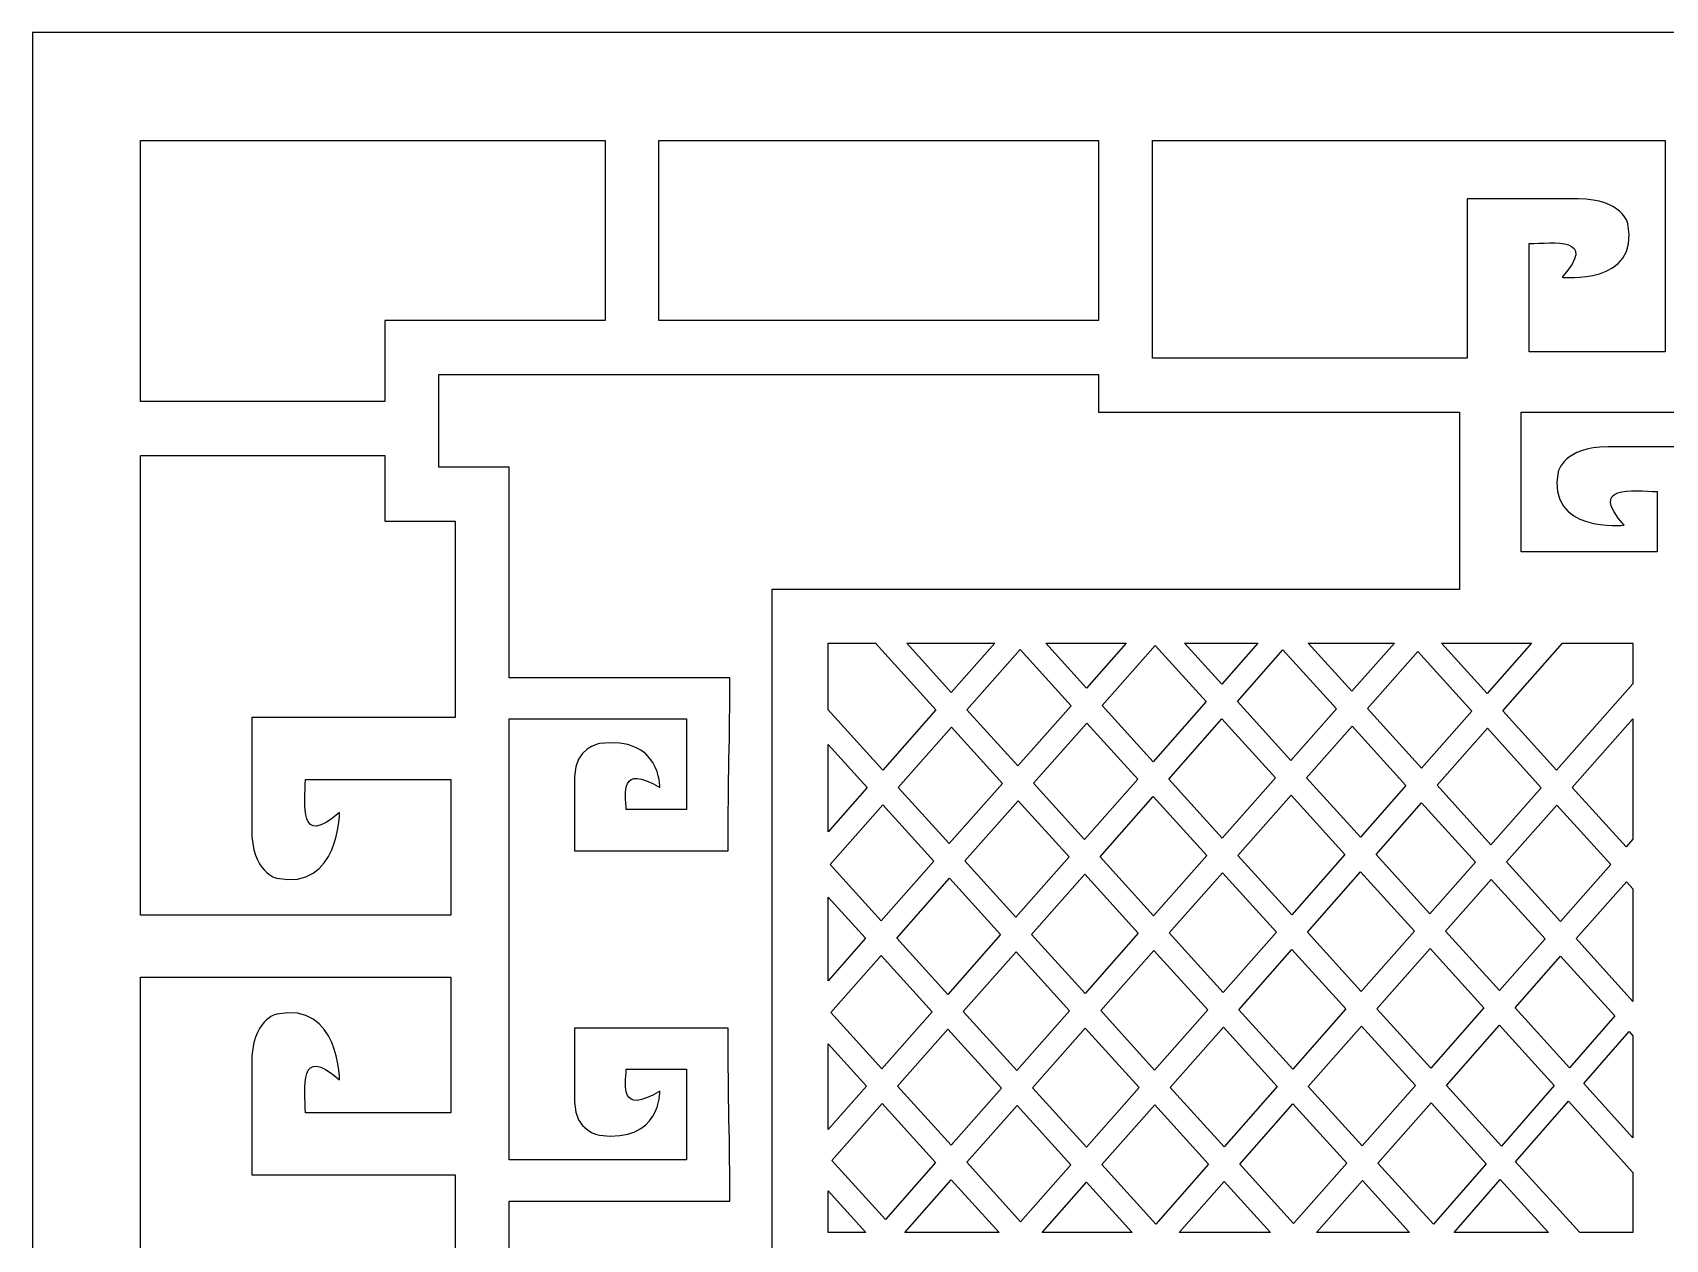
# Model space of a CAD drawing. Header units: centimetres. Extents: x -27 to -9, y -9 to -1.
# Drawn here: x -27 to -19.8, y -6.29 to -0.97 of the extents above; entities that cross this region are included whole.
import ezdxf

# ---------------------------------------------------------------- set-up
doc = ezdxf.new("R2010")
doc.units = ezdxf.units.CM
doc.header["$MEASUREMENT"] = 0
doc.layers.add('layer 1', color=7, linetype='Continuous')

msp = doc.modelspace()

# ---------------------------------------------------------------- linework, layer by layer
at = {"layer": 'layer 1', "color": 250}
for points, knots in [([(-9.47092, -0.97238), (-9.47092, -0.97238), (-8.9959, -0.97238), (-8.9959, -0.97238), (-8.9959, -0.97238), (-8.9959, -0.97238), (-8.9959, -1.4474), (-8.9959, -1.4474), (-8.9959, -1.4474), (-8.9959, -1.4474), (-8.9959, -8.52519), (-8.9959, -8.52519), (-8.9959, -8.52519), (-8.9959, -8.52519), (-8.9959, -9.00021), (-8.9959, -9.00021), (-8.9959, -9.00021), (-8.9959, -9.00021), (-9.47092, -9.00021), (-9.47092, -9.00021), (-9.47092, -9.00021), (-9.47092, -9.00021), (-26.52412, -9.00021), (-26.52412, -9.00021), (-26.52412, -9.00021), (-26.52412, -9.00021), (-26.99914, -9.00021), (-26.99914, -9.00021), (-26.99914, -9.00021), (-26.99914, -9.00021), (-26.99914, -8.52519), (-26.99914, -8.52519), (-26.99914, -8.52519), (-26.99914, -8.52519), (-26.99914, -1.4474), (-26.99914, -1.4474), (-26.99914, -1.4474), (-26.99914, -1.4474), (-26.99914, -0.97238), (-26.99914, -0.97238), (-26.99914, -0.97238), (-26.99914, -0.97238), (-26.52412, -0.97238), (-26.52412, -0.97238), (-26.52412, -0.97238), (-26.52412, -0.97238), (-9.47092, -0.97238), (-9.47092, -0.97238)], [0, 0, 0, 0, 0.0769231, 0.0769231, 0.0769231, 0.0769231, 0.1538462, 0.1538462, 0.1538462, 0.1538462, 0.2307692, 0.2307692, 0.2307692, 0.2307692, 0.3076923, 0.3076923, 0.3076923, 0.3076923, 0.3846154, 0.3846154, 0.3846154, 0.3846154, 0.4615385, 0.4615385, 0.4615385, 0.4615385, 0.5384615, 0.5384615, 0.5384615, 0.5384615, 0.6153846, 0.6153846, 0.6153846, 0.6153846, 0.6923077, 0.6923077, 0.6923077, 0.6923077, 0.7692308, 0.7692308, 0.7692308, 0.7692308, 0.8461538, 0.8461538, 0.8461538, 0.8461538, 1, 1, 1, 1]), ([(-26.52412, -2.59907), (-26.52412, -2.59907), (-25.44556, -2.59907), (-25.44556, -2.59907), (-25.44556, -2.59907), (-25.44556, -2.59907), (-25.44556, -2.47986), (-25.44556, -2.47986), (-25.44556, -2.47986), (-25.44556, -2.47986), (-25.44556, -2.37618), (-25.44556, -2.37618), (-25.44556, -2.37618), (-25.44556, -2.37618), (-25.44556, -2.24235), (-25.44556, -2.24235), (-25.44556, -2.24235), (-25.44556, -2.24235), (-24.47475, -2.24235), (-24.47475, -2.24235), (-24.47475, -2.24235), (-24.47475, -2.24235), (-24.47475, -1.4474), (-24.47475, -1.4474), (-24.47475, -1.4474), (-24.47475, -1.4474), (-26.52412, -1.4474), (-26.52412, -1.4474), (-26.52412, -1.4474), (-26.52412, -1.4474), (-26.52412, -2.59907), (-26.52412, -2.59907)], [0, 0, 0, 0, 0.1111111, 0.1111111, 0.1111111, 0.1111111, 0.2222222, 0.2222222, 0.2222222, 0.2222222, 0.3333333, 0.3333333, 0.3333333, 0.3333333, 0.4444444, 0.4444444, 0.4444444, 0.4444444, 0.5555556, 0.5555556, 0.5555556, 0.5555556, 0.6666667, 0.6666667, 0.6666667, 0.6666667, 0.7777778, 0.7777778, 0.7777778, 0.7777778, 1, 1, 1, 1]), ([(-24.23724, -1.4474), (-24.23724, -1.4474), (-24.23724, -2.24235), (-24.23724, -2.24235), (-24.23724, -2.24235), (-24.23724, -2.24235), (-22.29823, -2.24235), (-22.29823, -2.24235), (-22.29823, -2.24235), (-22.29823, -2.24235), (-22.29823, -1.4474), (-22.29823, -1.4474), (-22.29823, -1.4474), (-22.29823, -1.4474), (-24.23724, -1.4474), (-24.23724, -1.4474)], [0, 0, 0, 0, 0.2, 0.2, 0.2, 0.2, 0.4, 0.4, 0.4, 0.4, 0.6, 0.6, 0.6, 0.6, 1, 1, 1, 1]), ([(-22.06072, -1.4474), (-22.06072, -1.4474), (-22.06072, -2.408), (-22.06072, -2.408), (-22.06072, -2.408), (-22.06072, -2.408), (-20.67229, -2.408), (-20.67229, -2.408), (-20.67229, -2.408), (-20.67229, -2.408), (-20.67229, -1.70581), (-20.67229, -1.70581), (-20.67229, -1.70581), (-20.67229, -1.70581), (-20.39964, -1.70581), (-20.39964, -1.70581), (-20.39964, -1.70581), (-20.39964, -1.70581), (-20.18152, -1.70581), (-20.18152, -1.70581), (-20.18152, -1.70581), (-19.98828, -1.70581), (-19.9634, -1.81487), (-19.9634, -1.81487), (-19.9634, -1.81487), (-19.90887, -2.08752), (-20.25422, -2.05117), (-20.25422, -2.05117), (-20.25422, -2.05117), (-20.09269, -1.87072), (-20.29266, -1.90041), (-20.39964, -1.90292), (-20.39964, -1.90292), (-20.39964, -1.90292), (-20.39964, -2.37979), (-20.39964, -2.37979), (-20.39964, -2.37979), (-20.39964, -2.37979), (-19.79981, -2.37979), (-19.79981, -2.37979), (-19.79981, -2.37979), (-19.79981, -2.37979), (-19.79981, -1.4474), (-19.79981, -1.4474), (-19.79981, -1.4474), (-19.79981, -1.4474), (-22.06072, -1.4474), (-22.06072, -1.4474)], [0, 0, 0, 0, 0.0769231, 0.0769231, 0.0769231, 0.0769231, 0.1538462, 0.1538462, 0.1538462, 0.1538462, 0.2307692, 0.2307692, 0.2307692, 0.2307692, 0.3076923, 0.3076923, 0.3076923, 0.3076923, 0.3846154, 0.3846154, 0.3846154, 0.3846154, 0.4615385, 0.4615385, 0.4615385, 0.4615385, 0.5384615, 0.5384615, 0.5384615, 0.5384615, 0.6153846, 0.6153846, 0.6153846, 0.6153846, 0.6923077, 0.6923077, 0.6923077, 0.6923077, 0.7692308, 0.7692308, 0.7692308, 0.7692308, 0.8461538, 0.8461538, 0.8461538, 0.8461538, 1, 1, 1, 1]), ([(-24.60874, -5.54378), (-24.60874, -5.54378), (-24.60874, -5.36202), (-24.60874, -5.36202), (-24.60874, -5.36202), (-24.60874, -5.36202), (-23.93198, -5.36202), (-23.93198, -5.36202), (-23.93198, -5.36202), (-23.93198, -5.36202), (-23.93216, -5.39837), (-23.93216, -5.39837), (-23.93216, -5.39837), (-23.93216, -5.64785), (-23.92397, -5.8845), (-23.92397, -6.12543), (-23.92397, -6.12543), (-23.92397, -6.12543), (-24.89795, -6.12543), (-24.89795, -6.12543), (-24.89795, -6.12543), (-24.89795, -6.12543), (-24.89795, -6.8092), (-24.89795, -6.8092), (-24.89795, -6.8092), (-24.89795, -6.8092), (-24.89795, -6.97753), (-24.89795, -6.97753), (-24.89795, -6.97753), (-24.89795, -6.97753), (-24.89795, -7.04671), (-24.89795, -7.04671), (-24.89795, -7.04671), (-24.89795, -7.04671), (-25.20805, -7.04671), (-25.20805, -7.04671), (-25.20805, -7.04671), (-25.20805, -7.04671), (-25.20805, -7.45494), (-25.20805, -7.45494), (-25.20805, -7.45494), (-25.20805, -7.45494), (-22.29823, -7.45494), (-22.29823, -7.45494), (-22.29823, -7.45494), (-22.29823, -7.45494), (-22.29823, -7.32226), (-22.29823, -7.32226), (-22.29823, -7.32226), (-22.29823, -7.32226), (-22.29823, -7.32226), (-22.29823, -7.32226), (-22.29823, -7.32226), (-22.29823, -7.32226), (-20.70691, -7.32226), (-20.70691, -7.32226), (-20.70691, -7.32226), (-20.70691, -7.32226), (-20.70691, -6.50117), (-20.70691, -6.50117), (-20.70691, -6.50117), (-20.70691, -6.50117), (-23.73914, -6.50117), (-23.73914, -6.50117), (-23.73914, -6.50117), (-23.73914, -6.50117), (-23.73914, -6.417), (-23.73914, -6.417), (-23.73914, -6.417), (-23.73914, -6.417), (-23.73914, -6.26366), (-23.73914, -6.26366), (-23.73914, -6.26366), (-23.73914, -6.26366), (-23.73914, -3.6651), (-23.73914, -3.6651), (-23.73914, -3.6651), (-23.73914, -3.6651), (-23.73914, -3.43014), (-23.73914, -3.43014), (-23.73914, -3.43014), (-23.73914, -3.43014), (-23.73914, -3.42759), (-23.73914, -3.42759), (-23.73914, -3.42759), (-23.73914, -3.42759), (-20.70691, -3.42759), (-20.70691, -3.42759), (-20.70691, -3.42759), (-20.70691, -3.42759), (-20.70691, -2.64551), (-20.70691, -2.64551), (-20.70691, -2.64551), (-20.70691, -2.64551), (-22.29823, -2.64551), (-22.29823, -2.64551), (-22.29823, -2.64551), (-22.29823, -2.64551), (-22.29823, -2.61877), (-22.29823, -2.61877), (-22.29823, -2.61877), (-22.29823, -2.61877), (-22.29823, -2.47986), (-22.29823, -2.47986), (-22.29823, -2.47986), (-22.29823, -2.47986), (-25.20805, -2.47986), (-25.20805, -2.47986), (-25.20805, -2.47986), (-25.20805, -2.47986), (-25.20805, -2.88863), (-25.20805, -2.88863), (-25.20805, -2.88863), (-25.20805, -2.88863), (-25.13546, -2.88863), (-25.13546, -2.88863), (-25.13546, -2.88863), (-25.13546, -2.88863), (-24.89795, -2.88863), (-24.89795, -2.88863), (-24.89795, -2.88863), (-24.89795, -2.88863), (-24.89795, -3.12614), (-24.89795, -3.12614), (-24.89795, -3.12614), (-24.89795, -3.12614), (-24.89795, -3.817), (-24.89795, -3.817), (-24.89795, -3.817), (-24.89795, -3.817), (-23.92397, -3.817), (-23.92397, -3.817), (-23.92397, -3.817), (-23.92397, -4.05793), (-23.93216, -4.29459), (-23.93216, -4.54407), (-23.93216, -4.54407), (-23.93216, -4.54407), (-23.93198, -4.58042), (-23.93198, -4.58042), (-23.93198, -4.58042), (-23.93198, -4.58042), (-24.60874, -4.58042), (-24.60874, -4.58042), (-24.60874, -4.58042), (-24.60874, -4.58042), (-24.60874, -4.39865), (-24.60874, -4.39865), (-24.60874, -4.39865), (-24.60874, -4.39865), (-24.60874, -4.25324), (-24.60874, -4.25324), (-24.60874, -4.25324), (-24.60874, -4.12442), (-24.49968, -4.10783), (-24.49968, -4.10783), (-24.49968, -4.10783), (-24.22703, -4.07148), (-24.23299, -4.30171), (-24.23299, -4.30171), (-24.23299, -4.30171), (-24.41343, -4.19403), (-24.38374, -4.32734), (-24.38123, -4.39865), (-24.38123, -4.39865), (-24.38123, -4.39865), (-24.11515, -4.39865), (-24.11515, -4.39865), (-24.11515, -4.39865), (-24.11515, -4.39865), (-24.11515, -3.99877), (-24.11515, -3.99877), (-24.11515, -3.99877), (-24.11515, -3.99877), (-24.89795, -3.99877), (-24.89795, -3.99877), (-24.89795, -3.99877), (-24.89795, -3.99877), (-24.89795, -5.94367), (-24.89795, -5.94367), (-24.89795, -5.94367), (-24.89795, -5.94367), (-24.11515, -5.94367), (-24.11515, -5.94367), (-24.11515, -5.94367), (-24.11515, -5.94367), (-24.11515, -5.54378), (-24.11515, -5.54378), (-24.11515, -5.54378), (-24.11515, -5.54378), (-24.38123, -5.54378), (-24.38123, -5.54378), (-24.38123, -5.54378), (-24.38374, -5.6151), (-24.41343, -5.74841), (-24.23299, -5.64072), (-24.23299, -5.64072), (-24.23299, -5.64072), (-24.22703, -5.87096), (-24.49968, -5.83461), (-24.49968, -5.83461), (-24.49968, -5.83461), (-24.60874, -5.81802), (-24.60874, -5.68919), (-24.60874, -5.68919), (-24.60874, -5.68919), (-24.60874, -5.54378), (-24.60874, -5.54378)], [0, 0, 0, 0, 0.0188679, 0.0188679, 0.0188679, 0.0188679, 0.0377358, 0.0377358, 0.0377358, 0.0377358, 0.0566038, 0.0566038, 0.0566038, 0.0566038, 0.0754717, 0.0754717, 0.0754717, 0.0754717, 0.0943396, 0.0943396, 0.0943396, 0.0943396, 0.1132075, 0.1132075, 0.1132075, 0.1132075, 0.1320755, 0.1320755, 0.1320755, 0.1320755, 0.1509434, 0.1509434, 0.1509434, 0.1509434, 0.1698113, 0.1698113, 0.1698113, 0.1698113, 0.1886792, 0.1886792, 0.1886792, 0.1886792, 0.2075472, 0.2075472, 0.2075472, 0.2075472, 0.2264151, 0.2264151, 0.2264151, 0.2264151, 0.245283, 0.245283, 0.245283, 0.245283, 0.2641509, 0.2641509, 0.2641509, 0.2641509, 0.2830189, 0.2830189, 0.2830189, 0.2830189, 0.3018868, 0.3018868, 0.3018868, 0.3018868, 0.3207547, 0.3207547, 0.3207547, 0.3207547, 0.3396226, 0.3396226, 0.3396226, 0.3396226, 0.3584906, 0.3584906, 0.3584906, 0.3584906, 0.3773585, 0.3773585, 0.3773585, 0.3773585, 0.3962264, 0.3962264, 0.3962264, 0.3962264, 0.4150943, 0.4150943, 0.4150943, 0.4150943, 0.4339623, 0.4339623, 0.4339623, 0.4339623, 0.4528302, 0.4528302, 0.4528302, 0.4528302, 0.4716981, 0.4716981, 0.4716981, 0.4716981, 0.490566, 0.490566, 0.490566, 0.490566, 0.509434, 0.509434, 0.509434, 0.509434, 0.5283019, 0.5283019, 0.5283019, 0.5283019, 0.5471698, 0.5471698, 0.5471698, 0.5471698, 0.5660377, 0.5660377, 0.5660377, 0.5660377, 0.5849057, 0.5849057, 0.5849057, 0.5849057, 0.6037736, 0.6037736, 0.6037736, 0.6037736, 0.6226415, 0.6226415, 0.6226415, 0.6226415, 0.6415094, 0.6415094, 0.6415094, 0.6415094, 0.6603774, 0.6603774, 0.6603774, 0.6603774, 0.6792453, 0.6792453, 0.6792453, 0.6792453, 0.6981132, 0.6981132, 0.6981132, 0.6981132, 0.7169811, 0.7169811, 0.7169811, 0.7169811, 0.7358491, 0.7358491, 0.7358491, 0.7358491, 0.754717, 0.754717, 0.754717, 0.754717, 0.7735849, 0.7735849, 0.7735849, 0.7735849, 0.7924528, 0.7924528, 0.7924528, 0.7924528, 0.8113208, 0.8113208, 0.8113208, 0.8113208, 0.8301887, 0.8301887, 0.8301887, 0.8301887, 0.8490566, 0.8490566, 0.8490566, 0.8490566, 0.8679245, 0.8679245, 0.8679245, 0.8679245, 0.8867925, 0.8867925, 0.8867925, 0.8867925, 0.9056604, 0.9056604, 0.9056604, 0.9056604, 0.9245283, 0.9245283, 0.9245283, 0.9245283, 0.9433962, 0.9433962, 0.9433962, 0.9433962, 0.9622642, 0.9622642, 0.9622642, 0.9622642, 1, 1, 1, 1]), ([(-19.56179, -3.42759), (-19.56179, -3.42759), (-16.49956, -3.42759), (-16.49956, -3.42759), (-16.49956, -3.42759), (-16.49956, -3.42759), (-16.49956, -2.79911), (-16.49956, -2.79911), (-16.49956, -2.79911), (-16.49956, -2.79911), (-16.22691, -2.79911), (-16.22691, -2.79911), (-16.22691, -2.79911), (-16.22691, -2.79911), (-16.00879, -2.79911), (-16.00879, -2.79911), (-16.00879, -2.79911), (-15.81556, -2.79911), (-15.79068, -2.90817), (-15.79068, -2.90817), (-15.79068, -2.90817), (-15.73615, -3.18082), (-16.0815, -3.14447), (-16.0815, -3.14447), (-16.0815, -3.14447), (-15.91997, -2.96402), (-16.11994, -2.99371), (-16.22691, -2.99622), (-16.22691, -2.99622), (-16.22691, -2.99622), (-16.22691, -3.2623), (-16.22691, -3.2623), (-16.22691, -3.2623), (-16.22691, -3.2623), (-15.62709, -3.2623), (-15.62709, -3.2623), (-15.62709, -3.2623), (-15.62709, -3.2623), (-15.62709, -2.64551), (-15.62709, -2.64551), (-15.62709, -2.64551), (-15.62709, -2.64551), (-20.43426, -2.64551), (-20.43426, -2.64551), (-20.43426, -2.64551), (-20.43426, -2.64551), (-20.43426, -3.2623), (-20.43426, -3.2623), (-20.43426, -3.2623), (-20.43426, -3.2623), (-19.83444, -3.2623), (-19.83444, -3.2623), (-19.83444, -3.2623), (-19.83444, -3.2623), (-19.83444, -2.99622), (-19.83444, -2.99622), (-19.83444, -2.99622), (-19.94141, -2.99371), (-20.14138, -2.96402), (-19.97985, -3.14447), (-19.97985, -3.14447), (-19.97985, -3.14447), (-20.3252, -3.18082), (-20.27067, -2.90817), (-20.27067, -2.90817), (-20.27067, -2.90817), (-20.24579, -2.79911), (-20.05255, -2.79911), (-20.05255, -2.79911), (-20.05255, -2.79911), (-19.83444, -2.79911), (-19.83444, -2.79911), (-19.83444, -2.79911), (-19.83444, -2.79911), (-19.56179, -2.79911), (-19.56179, -2.79911), (-19.56179, -2.79911), (-19.56179, -2.79911), (-19.56179, -3.42759), (-19.56179, -3.42759)], [0, 0, 0, 0, 0.047619, 0.047619, 0.047619, 0.047619, 0.0952381, 0.0952381, 0.0952381, 0.0952381, 0.1428571, 0.1428571, 0.1428571, 0.1428571, 0.1904762, 0.1904762, 0.1904762, 0.1904762, 0.2380952, 0.2380952, 0.2380952, 0.2380952, 0.2857143, 0.2857143, 0.2857143, 0.2857143, 0.3333333, 0.3333333, 0.3333333, 0.3333333, 0.3809524, 0.3809524, 0.3809524, 0.3809524, 0.4285714, 0.4285714, 0.4285714, 0.4285714, 0.4761905, 0.4761905, 0.4761905, 0.4761905, 0.5238095, 0.5238095, 0.5238095, 0.5238095, 0.5714286, 0.5714286, 0.5714286, 0.5714286, 0.6190476, 0.6190476, 0.6190476, 0.6190476, 0.6666667, 0.6666667, 0.6666667, 0.6666667, 0.7142857, 0.7142857, 0.7142857, 0.7142857, 0.7619048, 0.7619048, 0.7619048, 0.7619048, 0.8095238, 0.8095238, 0.8095238, 0.8095238, 0.8571429, 0.8571429, 0.8571429, 0.8571429, 0.9047619, 0.9047619, 0.9047619, 0.9047619, 1, 1, 1, 1]), ([(-26.52412, -4.86401), (-26.52412, -4.86401), (-25.15438, -4.86401), (-25.15438, -4.86401), (-25.15438, -4.86401), (-25.15438, -4.86401), (-25.15438, -4.26547), (-25.15438, -4.26547), (-25.15438, -4.26547), (-25.15438, -4.26547), (-25.79598, -4.26547), (-25.79598, -4.26547), (-25.79598, -4.26547), (-25.79853, -4.37245), (-25.82868, -4.57241), (-25.64548, -4.41088), (-25.64548, -4.41088), (-25.64548, -4.41088), (-25.64565, -4.75624), (-25.92245, -4.70171), (-25.92245, -4.70171), (-25.92245, -4.70171), (-26.03318, -4.67682), (-26.03318, -4.48359), (-26.03318, -4.48359), (-26.03318, -4.48359), (-26.03318, -4.26547), (-26.03318, -4.26547), (-26.03318, -4.26547), (-26.03318, -4.26547), (-26.03318, -3.99282), (-26.03318, -3.99282), (-26.03318, -3.99282), (-26.03318, -3.99282), (-25.13546, -3.99282), (-25.13546, -3.99282), (-25.13546, -3.99282), (-25.13546, -3.99282), (-25.13546, -3.12614), (-25.13546, -3.12614), (-25.13546, -3.12614), (-25.13546, -3.12614), (-25.20805, -3.12614), (-25.20805, -3.12614), (-25.20805, -3.12614), (-25.20805, -3.12614), (-25.44556, -3.12614), (-25.44556, -3.12614), (-25.44556, -3.12614), (-25.44556, -3.12614), (-25.44556, -2.88863), (-25.44556, -2.88863), (-25.44556, -2.88863), (-25.44556, -2.88863), (-25.44556, -2.83658), (-25.44556, -2.83658), (-25.44556, -2.83658), (-25.44556, -2.83658), (-26.52412, -2.83658), (-26.52412, -2.83658), (-26.52412, -2.83658), (-26.52412, -2.83658), (-26.52412, -4.86401), (-26.52412, -4.86401)], [0, 0, 0, 0, 0.0588235, 0.0588235, 0.0588235, 0.0588235, 0.1176471, 0.1176471, 0.1176471, 0.1176471, 0.1764706, 0.1764706, 0.1764706, 0.1764706, 0.2352941, 0.2352941, 0.2352941, 0.2352941, 0.2941176, 0.2941176, 0.2941176, 0.2941176, 0.3529412, 0.3529412, 0.3529412, 0.3529412, 0.4117647, 0.4117647, 0.4117647, 0.4117647, 0.4705882, 0.4705882, 0.4705882, 0.4705882, 0.5294118, 0.5294118, 0.5294118, 0.5294118, 0.5882353, 0.5882353, 0.5882353, 0.5882353, 0.6470588, 0.6470588, 0.6470588, 0.6470588, 0.7058824, 0.7058824, 0.7058824, 0.7058824, 0.7647059, 0.7647059, 0.7647059, 0.7647059, 0.8235294, 0.8235294, 0.8235294, 0.8235294, 0.8823529, 0.8823529, 0.8823529, 0.8823529, 1, 1, 1, 1]), ([(-23.28231, -3.6651), (-23.28231, -3.6651), (-23.49052, -3.6651), (-23.49052, -3.6651), (-23.49052, -3.6651), (-23.49052, -3.6651), (-23.49052, -3.95948), (-23.49052, -3.95948), (-23.49052, -3.95948), (-23.49052, -3.95948), (-23.25023, -4.22457), (-23.25023, -4.22457), (-23.25023, -4.22457), (-23.25023, -4.22457), (-23.01577, -3.95916), (-23.01577, -3.95916), (-23.01577, -3.95916), (-23.01577, -3.95916), (-23.28231, -3.6651), (-23.28231, -3.6651)], [0, 0, 0, 0, 0.1666667, 0.1666667, 0.1666667, 0.1666667, 0.3333333, 0.3333333, 0.3333333, 0.3333333, 0.5, 0.5, 0.5, 0.5, 0.6666667, 0.6666667, 0.6666667, 0.6666667, 1, 1, 1, 1]), ([(-22.756, -3.6651), (-22.756, -3.6651), (-23.1444, -3.6651), (-23.1444, -3.6651), (-23.1444, -3.6651), (-23.1444, -3.6651), (-22.9477, -3.88211), (-22.9477, -3.88211), (-22.9477, -3.88211), (-22.9477, -3.88211), (-22.756, -3.6651), (-22.756, -3.6651)], [0, 0, 0, 0, 0.25, 0.25, 0.25, 0.25, 0.5, 0.5, 0.5, 0.5, 1, 1, 1, 1]), ([(-22.17584, -3.6651), (-22.17584, -3.6651), (-22.53142, -3.6651), (-22.53142, -3.6651), (-22.53142, -3.6651), (-22.53142, -3.6651), (-22.35134, -3.86377), (-22.35134, -3.86377), (-22.35134, -3.86377), (-22.35134, -3.86377), (-22.17584, -3.6651), (-22.17584, -3.6651)], [0, 0, 0, 0, 0.25, 0.25, 0.25, 0.25, 0.5, 0.5, 0.5, 0.5, 1, 1, 1, 1]), ([(-21.59571, -3.6651), (-21.59571, -3.6651), (-21.91844, -3.6651), (-21.91844, -3.6651), (-21.91844, -3.6651), (-21.91844, -3.6651), (-21.755, -3.84542), (-21.755, -3.84542), (-21.755, -3.84542), (-21.755, -3.84542), (-21.59571, -3.6651), (-21.59571, -3.6651)], [0, 0, 0, 0, 0.25, 0.25, 0.25, 0.25, 0.5, 0.5, 0.5, 0.5, 1, 1, 1, 1]), ([(-20.99352, -3.6651), (-20.99352, -3.6651), (-21.37309, -3.6651), (-21.37309, -3.6651), (-21.37309, -3.6651), (-21.37309, -3.6651), (-21.18086, -3.87717), (-21.18086, -3.87717), (-21.18086, -3.87717), (-21.18086, -3.87717), (-20.99352, -3.6651), (-20.99352, -3.6651)], [0, 0, 0, 0, 0.25, 0.25, 0.25, 0.25, 0.5, 0.5, 0.5, 0.5, 1, 1, 1, 1]), ([(-20.38818, -3.6651), (-20.38818, -3.6651), (-20.78565, -3.6651), (-20.78565, -3.6651), (-20.78565, -3.6651), (-20.78565, -3.6651), (-20.58435, -3.88717), (-20.58435, -3.88717), (-20.58435, -3.88717), (-20.58435, -3.88717), (-20.38818, -3.6651), (-20.38818, -3.6651)], [0, 0, 0, 0, 0.25, 0.25, 0.25, 0.25, 0.5, 0.5, 0.5, 0.5, 1, 1, 1, 1]), ([(-19.94123, -3.6651), (-19.94123, -3.6651), (-20.25198, -3.6651), (-20.25198, -3.6651), (-20.25198, -3.6651), (-20.25198, -3.6651), (-20.51538, -3.96327), (-20.51538, -3.96327), (-20.51538, -3.96327), (-20.51538, -3.96327), (-20.27778, -4.22539), (-20.27778, -4.22539), (-20.27778, -4.22539), (-20.27778, -4.22539), (-19.94123, -3.84442), (-19.94123, -3.84442), (-19.94123, -3.84442), (-19.94123, -3.84442), (-19.94123, -3.6651), (-19.94123, -3.6651)], [0, 0, 0, 0, 0.1666667, 0.1666667, 0.1666667, 0.1666667, 0.3333333, 0.3333333, 0.3333333, 0.3333333, 0.5, 0.5, 0.5, 0.5, 0.6666667, 0.6666667, 0.6666667, 0.6666667, 1, 1, 1, 1]), ([(-22.64424, -3.69278), (-22.64424, -3.69278), (-22.87872, -3.95821), (-22.87872, -3.95821), (-22.87872, -3.95821), (-22.87872, -3.95821), (-22.65389, -4.20625), (-22.65389, -4.20625), (-22.65389, -4.20625), (-22.65389, -4.20625), (-22.41942, -3.94083), (-22.41942, -3.94083), (-22.41942, -3.94083), (-22.41942, -3.94083), (-22.64424, -3.69278), (-22.64424, -3.69278)], [0, 0, 0, 0, 0.2, 0.2, 0.2, 0.2, 0.4, 0.4, 0.4, 0.4, 0.6, 0.6, 0.6, 0.6, 1, 1, 1, 1]), ([(-21.82307, -3.92247), (-21.82307, -3.92247), (-22.04789, -3.67445), (-22.04789, -3.67445), (-22.04789, -3.67445), (-22.04789, -3.67445), (-22.28236, -3.93987), (-22.28236, -3.93987), (-22.28236, -3.93987), (-22.28236, -3.93987), (-22.05755, -4.1879), (-22.05755, -4.1879), (-22.05755, -4.1879), (-22.05755, -4.1879), (-21.82307, -3.92247), (-21.82307, -3.92247)], [0, 0, 0, 0, 0.2, 0.2, 0.2, 0.2, 0.4, 0.4, 0.4, 0.4, 0.6, 0.6, 0.6, 0.6, 1, 1, 1, 1]), ([(-21.68602, -3.92152), (-21.68602, -3.92152), (-21.45003, -4.18186), (-21.45003, -4.18186), (-21.45003, -4.18186), (-21.45003, -4.18186), (-21.24894, -3.95423), (-21.24894, -3.95423), (-21.24894, -3.95423), (-21.24894, -3.95423), (-21.48492, -3.69388), (-21.48492, -3.69388), (-21.48492, -3.69388), (-21.48492, -3.69388), (-21.68602, -3.92152), (-21.68602, -3.92152)], [0, 0, 0, 0, 0.2, 0.2, 0.2, 0.2, 0.4, 0.4, 0.4, 0.4, 0.6, 0.6, 0.6, 0.6, 1, 1, 1, 1]), ([(-20.89002, -3.70211), (-20.89002, -3.70211), (-21.11189, -3.95327), (-21.11189, -3.95327), (-21.11189, -3.95327), (-21.11189, -3.95327), (-20.8743, -4.21538), (-20.8743, -4.21538), (-20.8743, -4.21538), (-20.8743, -4.21538), (-20.65243, -3.96423), (-20.65243, -3.96423), (-20.65243, -3.96423), (-20.65243, -3.96423), (-20.89002, -3.70211), (-20.89002, -3.70211)], [0, 0, 0, 0, 0.2, 0.2, 0.2, 0.2, 0.4, 0.4, 0.4, 0.4, 0.6, 0.6, 0.6, 0.6, 1, 1, 1, 1]), ([(-22.35043, -4.01693), (-22.35043, -4.01693), (-22.5849, -4.28235), (-22.5849, -4.28235), (-22.5849, -4.28235), (-22.5849, -4.28235), (-22.36009, -4.53037), (-22.36009, -4.53037), (-22.36009, -4.53037), (-22.36009, -4.53037), (-22.12562, -4.26496), (-22.12562, -4.26496), (-22.12562, -4.26496), (-22.12562, -4.26496), (-22.35043, -4.01693), (-22.35043, -4.01693)], [0, 0, 0, 0, 0.2, 0.2, 0.2, 0.2, 0.4, 0.4, 0.4, 0.4, 0.6, 0.6, 0.6, 0.6, 1, 1, 1, 1]), ([(-21.5181, -4.25893), (-21.5181, -4.25893), (-21.75409, -3.99857), (-21.75409, -3.99857), (-21.75409, -3.99857), (-21.75409, -3.99857), (-21.98857, -4.264), (-21.98857, -4.264), (-21.98857, -4.264), (-21.98857, -4.264), (-21.75258, -4.52435), (-21.75258, -4.52435), (-21.75258, -4.52435), (-21.75258, -4.52435), (-21.5181, -4.25893), (-21.5181, -4.25893)], [0, 0, 0, 0, 0.2, 0.2, 0.2, 0.2, 0.4, 0.4, 0.4, 0.4, 0.6, 0.6, 0.6, 0.6, 1, 1, 1, 1]), ([(-21.38106, -4.25796), (-21.38106, -4.25796), (-21.14347, -4.52008), (-21.14347, -4.52008), (-21.14347, -4.52008), (-21.14347, -4.52008), (-20.94237, -4.29244), (-20.94237, -4.29244), (-20.94237, -4.29244), (-20.94237, -4.29244), (-21.17996, -4.03033), (-21.17996, -4.03033), (-21.17996, -4.03033), (-21.17996, -4.03033), (-21.38106, -4.25796), (-21.38106, -4.25796)], [0, 0, 0, 0, 0.2, 0.2, 0.2, 0.2, 0.4, 0.4, 0.4, 0.4, 0.6, 0.6, 0.6, 0.6, 1, 1, 1, 1]), ([(-19.94123, -4.52971), (-19.94123, -4.52971), (-19.94123, -3.99862), (-19.94123, -3.99862), (-19.94123, -3.99862), (-19.94123, -3.99862), (-20.2088, -4.3015), (-20.2088, -4.3015), (-20.2088, -4.3015), (-20.2088, -4.3015), (-19.9712, -4.56363), (-19.9712, -4.56363), (-19.9712, -4.56363), (-19.9712, -4.56363), (-19.94123, -4.52971), (-19.94123, -4.52971)], [0, 0, 0, 0, 0.2, 0.2, 0.2, 0.2, 0.4, 0.4, 0.4, 0.4, 0.6, 0.6, 0.6, 0.6, 1, 1, 1, 1]), ([(-22.94679, -4.03526), (-22.94679, -4.03526), (-23.18125, -4.30067), (-23.18125, -4.30067), (-23.18125, -4.30067), (-23.18125, -4.30067), (-22.95642, -4.54871), (-22.95642, -4.54871), (-22.95642, -4.54871), (-22.95642, -4.54871), (-22.72196, -4.2833), (-22.72196, -4.2833), (-22.72196, -4.2833), (-22.72196, -4.2833), (-22.94679, -4.03526), (-22.94679, -4.03526)], [0, 0, 0, 0, 0.2, 0.2, 0.2, 0.2, 0.4, 0.4, 0.4, 0.4, 0.6, 0.6, 0.6, 0.6, 1, 1, 1, 1]), ([(-20.58346, -4.04033), (-20.58346, -4.04033), (-20.80533, -4.29148), (-20.80533, -4.29148), (-20.80533, -4.29148), (-20.80533, -4.29148), (-20.56773, -4.55361), (-20.56773, -4.55361), (-20.56773, -4.55361), (-20.56773, -4.55361), (-20.34586, -4.30245), (-20.34586, -4.30245), (-20.34586, -4.30245), (-20.34586, -4.30245), (-20.58346, -4.04033), (-20.58346, -4.04033)], [0, 0, 0, 0, 0.2, 0.2, 0.2, 0.2, 0.4, 0.4, 0.4, 0.4, 0.6, 0.6, 0.6, 0.6, 1, 1, 1, 1]), ([(-23.49052, -4.49657), (-23.49052, -4.49657), (-23.3183, -4.30162), (-23.3183, -4.30162), (-23.3183, -4.30162), (-23.3183, -4.30162), (-23.49052, -4.11163), (-23.49052, -4.11163), (-23.49052, -4.11163), (-23.49052, -4.11163), (-23.49052, -4.49657), (-23.49052, -4.49657)], [0, 0, 0, 0, 0.25, 0.25, 0.25, 0.25, 0.5, 0.5, 0.5, 0.5, 1, 1, 1, 1]), ([(-23.24932, -4.37773), (-23.24932, -4.37773), (-23.4822, -4.64134), (-23.4822, -4.64134), (-23.4822, -4.64134), (-23.4822, -4.64134), (-23.25737, -4.88939), (-23.25737, -4.88939), (-23.25737, -4.88939), (-23.25737, -4.88939), (-23.02449, -4.62577), (-23.02449, -4.62577), (-23.02449, -4.62577), (-23.02449, -4.62577), (-23.24932, -4.37773), (-23.24932, -4.37773)], [0, 0, 0, 0, 0.2, 0.2, 0.2, 0.2, 0.4, 0.4, 0.4, 0.4, 0.6, 0.6, 0.6, 0.6, 1, 1, 1, 1]), ([(-22.65298, -4.35941), (-22.65298, -4.35941), (-22.88744, -4.62482), (-22.88744, -4.62482), (-22.88744, -4.62482), (-22.88744, -4.62482), (-22.66263, -4.87284), (-22.66263, -4.87284), (-22.66263, -4.87284), (-22.66263, -4.87284), (-22.42816, -4.60743), (-22.42816, -4.60743), (-22.42816, -4.60743), (-22.42816, -4.60743), (-22.65298, -4.35941), (-22.65298, -4.35941)], [0, 0, 0, 0, 0.2, 0.2, 0.2, 0.2, 0.4, 0.4, 0.4, 0.4, 0.6, 0.6, 0.6, 0.6, 1, 1, 1, 1]), ([(-22.05664, -4.34106), (-22.05664, -4.34106), (-22.29111, -4.60648), (-22.29111, -4.60648), (-22.29111, -4.60648), (-22.29111, -4.60648), (-22.05513, -4.86682), (-22.05513, -4.86682), (-22.05513, -4.86682), (-22.05513, -4.86682), (-21.82065, -4.6014), (-21.82065, -4.6014), (-21.82065, -4.6014), (-21.82065, -4.6014), (-22.05664, -4.34106), (-22.05664, -4.34106)], [0, 0, 0, 0, 0.2, 0.2, 0.2, 0.2, 0.4, 0.4, 0.4, 0.4, 0.6, 0.6, 0.6, 0.6, 1, 1, 1, 1]), ([(-21.21154, -4.59714), (-21.21154, -4.59714), (-21.44913, -4.33502), (-21.44913, -4.33502), (-21.44913, -4.33502), (-21.44913, -4.33502), (-21.6836, -4.60045), (-21.6836, -4.60045), (-21.6836, -4.60045), (-21.6836, -4.60045), (-21.44601, -4.86256), (-21.44601, -4.86256), (-21.44601, -4.86256), (-21.44601, -4.86256), (-21.21154, -4.59714), (-21.21154, -4.59714)], [0, 0, 0, 0, 0.2, 0.2, 0.2, 0.2, 0.4, 0.4, 0.4, 0.4, 0.6, 0.6, 0.6, 0.6, 1, 1, 1, 1]), ([(-21.07449, -4.59617), (-21.07449, -4.59617), (-20.8369, -4.8583), (-20.8369, -4.8583), (-20.8369, -4.8583), (-20.8369, -4.8583), (-20.6358, -4.63067), (-20.6358, -4.63067), (-20.6358, -4.63067), (-20.6358, -4.63067), (-20.8734, -4.36854), (-20.8734, -4.36854), (-20.8734, -4.36854), (-20.8734, -4.36854), (-21.07449, -4.59617), (-21.07449, -4.59617)], [0, 0, 0, 0, 0.2, 0.2, 0.2, 0.2, 0.4, 0.4, 0.4, 0.4, 0.6, 0.6, 0.6, 0.6, 1, 1, 1, 1]), ([(-20.27688, -4.37855), (-20.27688, -4.37855), (-20.49875, -4.62971), (-20.49875, -4.62971), (-20.49875, -4.62971), (-20.49875, -4.62971), (-20.26114, -4.89184), (-20.26114, -4.89184), (-20.26114, -4.89184), (-20.26114, -4.89184), (-20.03927, -4.64069), (-20.03927, -4.64069), (-20.03927, -4.64069), (-20.03927, -4.64069), (-20.27688, -4.37855), (-20.27688, -4.37855)], [0, 0, 0, 0, 0.2, 0.2, 0.2, 0.2, 0.4, 0.4, 0.4, 0.4, 0.6, 0.6, 0.6, 0.6, 1, 1, 1, 1]), ([(-21.75168, -4.6775), (-21.75168, -4.6775), (-21.98615, -4.94292), (-21.98615, -4.94292), (-21.98615, -4.94292), (-21.98615, -4.94292), (-21.74856, -5.20504), (-21.74856, -5.20504), (-21.74856, -5.20504), (-21.74856, -5.20504), (-21.51409, -4.93962), (-21.51409, -4.93962), (-21.51409, -4.93962), (-21.51409, -4.93962), (-21.75168, -4.6775), (-21.75168, -4.6775)], [0, 0, 0, 0, 0.2, 0.2, 0.2, 0.2, 0.4, 0.4, 0.4, 0.4, 0.6, 0.6, 0.6, 0.6, 1, 1, 1, 1]), ([(-20.90497, -4.93536), (-20.90497, -4.93536), (-21.14256, -4.67323), (-21.14256, -4.67323), (-21.14256, -4.67323), (-21.14256, -4.67323), (-21.37704, -4.93865), (-21.37704, -4.93865), (-21.37704, -4.93865), (-21.37704, -4.93865), (-21.13944, -5.20078), (-21.13944, -5.20078), (-21.13944, -5.20078), (-21.13944, -5.20078), (-20.90497, -4.93536), (-20.90497, -4.93536)], [0, 0, 0, 0, 0.2, 0.2, 0.2, 0.2, 0.4, 0.4, 0.4, 0.4, 0.6, 0.6, 0.6, 0.6, 1, 1, 1, 1]), ([(-22.95551, -4.70187), (-22.95551, -4.70187), (-23.18839, -4.96549), (-23.18839, -4.96549), (-23.18839, -4.96549), (-23.18839, -4.96549), (-22.96358, -5.21351), (-22.96358, -5.21351), (-22.96358, -5.21351), (-22.96358, -5.21351), (-22.7307, -4.94989), (-22.7307, -4.94989), (-22.7307, -4.94989), (-22.7307, -4.94989), (-22.95551, -4.70187), (-22.95551, -4.70187)], [0, 0, 0, 0, 0.2, 0.2, 0.2, 0.2, 0.4, 0.4, 0.4, 0.4, 0.6, 0.6, 0.6, 0.6, 1, 1, 1, 1]), ([(-22.35918, -4.68353), (-22.35918, -4.68353), (-22.59365, -4.94894), (-22.59365, -4.94894), (-22.59365, -4.94894), (-22.59365, -4.94894), (-22.35766, -5.20929), (-22.35766, -5.20929), (-22.35766, -5.20929), (-22.35766, -5.20929), (-22.12319, -4.94388), (-22.12319, -4.94388), (-22.12319, -4.94388), (-22.12319, -4.94388), (-22.35918, -4.68353), (-22.35918, -4.68353)], [0, 0, 0, 0, 0.2, 0.2, 0.2, 0.2, 0.4, 0.4, 0.4, 0.4, 0.6, 0.6, 0.6, 0.6, 1, 1, 1, 1]), ([(-20.76791, -4.9344), (-20.76791, -4.9344), (-20.53031, -5.19654), (-20.53031, -5.19654), (-20.53031, -5.19654), (-20.53031, -5.19654), (-20.32922, -4.9689), (-20.32922, -4.9689), (-20.32922, -4.9689), (-20.32922, -4.9689), (-20.56682, -4.70677), (-20.56682, -4.70677), (-20.56682, -4.70677), (-20.56682, -4.70677), (-20.76791, -4.9344), (-20.76791, -4.9344)], [0, 0, 0, 0, 0.2, 0.2, 0.2, 0.2, 0.4, 0.4, 0.4, 0.4, 0.6, 0.6, 0.6, 0.6, 1, 1, 1, 1]), ([(-19.94123, -5.24478), (-19.94123, -5.24478), (-19.94123, -4.74885), (-19.94123, -4.74885), (-19.94123, -4.74885), (-19.94123, -4.74885), (-19.97029, -4.71679), (-19.97029, -4.71679), (-19.97029, -4.71679), (-19.97029, -4.71679), (-20.19216, -4.96794), (-20.19216, -4.96794), (-20.19216, -4.96794), (-20.19216, -4.96794), (-19.94123, -5.24478), (-19.94123, -5.24478)], [0, 0, 0, 0, 0.2, 0.2, 0.2, 0.2, 0.4, 0.4, 0.4, 0.4, 0.6, 0.6, 0.6, 0.6, 1, 1, 1, 1]), ([(-23.49052, -5.1533), (-23.49052, -5.1533), (-23.32545, -4.96645), (-23.32545, -4.96645), (-23.32545, -4.96645), (-23.32545, -4.96645), (-23.49052, -4.78433), (-23.49052, -4.78433), (-23.49052, -4.78433), (-23.49052, -4.78433), (-23.49052, -5.1533), (-23.49052, -5.1533)], [0, 0, 0, 0, 0.25, 0.25, 0.25, 0.25, 0.5, 0.5, 0.5, 0.5, 1, 1, 1, 1]), ([(-22.66171, -5.02599), (-22.66171, -5.02599), (-22.8946, -5.28961), (-22.8946, -5.28961), (-22.8946, -5.28961), (-22.8946, -5.28961), (-22.65861, -5.54996), (-22.65861, -5.54996), (-22.65861, -5.54996), (-22.65861, -5.54996), (-22.42573, -5.28634), (-22.42573, -5.28634), (-22.42573, -5.28634), (-22.42573, -5.28634), (-22.66171, -5.02599), (-22.66171, -5.02599)], [0, 0, 0, 0, 0.2, 0.2, 0.2, 0.2, 0.4, 0.4, 0.4, 0.4, 0.6, 0.6, 0.6, 0.6, 1, 1, 1, 1]), ([(-22.05422, -5.01998), (-22.05422, -5.01998), (-22.28868, -5.28539), (-22.28868, -5.28539), (-22.28868, -5.28539), (-22.28868, -5.28539), (-22.05109, -5.5475), (-22.05109, -5.5475), (-22.05109, -5.5475), (-22.05109, -5.5475), (-21.81663, -5.28209), (-21.81663, -5.28209), (-21.81663, -5.28209), (-21.81663, -5.28209), (-22.05422, -5.01998), (-22.05422, -5.01998)], [0, 0, 0, 0, 0.2, 0.2, 0.2, 0.2, 0.4, 0.4, 0.4, 0.4, 0.6, 0.6, 0.6, 0.6, 1, 1, 1, 1]), ([(-21.44511, -5.01571), (-21.44511, -5.01571), (-21.67959, -5.28113), (-21.67959, -5.28113), (-21.67959, -5.28113), (-21.67959, -5.28113), (-21.44199, -5.54326), (-21.44199, -5.54326), (-21.44199, -5.54326), (-21.44199, -5.54326), (-21.20752, -5.27784), (-21.20752, -5.27784), (-21.20752, -5.27784), (-21.20752, -5.27784), (-21.44511, -5.01571), (-21.44511, -5.01571)], [0, 0, 0, 0, 0.2, 0.2, 0.2, 0.2, 0.4, 0.4, 0.4, 0.4, 0.6, 0.6, 0.6, 0.6, 1, 1, 1, 1]), ([(-20.59838, -5.27359), (-20.59838, -5.27359), (-20.83599, -5.01146), (-20.83599, -5.01146), (-20.83599, -5.01146), (-20.83599, -5.01146), (-21.07046, -5.27688), (-21.07046, -5.27688), (-21.07046, -5.27688), (-21.07046, -5.27688), (-20.83286, -5.53901), (-20.83286, -5.53901), (-20.83286, -5.53901), (-20.83286, -5.53901), (-20.59838, -5.27359), (-20.59838, -5.27359)], [0, 0, 0, 0, 0.2, 0.2, 0.2, 0.2, 0.4, 0.4, 0.4, 0.4, 0.6, 0.6, 0.6, 0.6, 1, 1, 1, 1]), ([(-23.25646, -5.04255), (-23.25646, -5.04255), (-23.47832, -5.29369), (-23.47832, -5.29369), (-23.47832, -5.29369), (-23.47832, -5.29369), (-23.2535, -5.54171), (-23.2535, -5.54171), (-23.2535, -5.54171), (-23.2535, -5.54171), (-23.03165, -5.29057), (-23.03165, -5.29057), (-23.03165, -5.29057), (-23.03165, -5.29057), (-23.25646, -5.04255), (-23.25646, -5.04255)], [0, 0, 0, 0, 0.2, 0.2, 0.2, 0.2, 0.4, 0.4, 0.4, 0.4, 0.6, 0.6, 0.6, 0.6, 1, 1, 1, 1]), ([(-20.22068, -5.53813), (-20.22068, -5.53813), (-20.02097, -5.30896), (-20.02097, -5.30896), (-20.02097, -5.30896), (-20.02097, -5.30896), (-20.26024, -5.045), (-20.26024, -5.045), (-20.26024, -5.045), (-20.26024, -5.045), (-20.46133, -5.27264), (-20.46133, -5.27264), (-20.46133, -5.27264), (-20.46133, -5.27264), (-20.22068, -5.53813), (-20.22068, -5.53813)], [0, 0, 0, 0, 0.2, 0.2, 0.2, 0.2, 0.4, 0.4, 0.4, 0.4, 0.6, 0.6, 0.6, 0.6, 1, 1, 1, 1]), ([(-26.52412, -7.16538), (-26.52412, -7.16538), (-25.44556, -7.16538), (-25.44556, -7.16538), (-25.44556, -7.16538), (-25.44556, -7.16538), (-25.44556, -7.04671), (-25.44556, -7.04671), (-25.44556, -7.04671), (-25.44556, -7.04671), (-25.44556, -6.8092), (-25.44556, -6.8092), (-25.44556, -6.8092), (-25.44556, -6.8092), (-25.20805, -6.8092), (-25.20805, -6.8092), (-25.20805, -6.8092), (-25.20805, -6.8092), (-25.13546, -6.8092), (-25.13546, -6.8092), (-25.13546, -6.8092), (-25.13546, -6.8092), (-25.13546, -6.00914), (-25.13546, -6.00914), (-25.13546, -6.00914), (-25.13546, -6.00914), (-26.03318, -6.00914), (-26.03318, -6.00914), (-26.03318, -6.00914), (-26.03318, -6.00914), (-26.03318, -5.73649), (-26.03318, -5.73649), (-26.03318, -5.73649), (-26.03318, -5.73649), (-26.03318, -5.51837), (-26.03318, -5.51837), (-26.03318, -5.51837), (-26.03318, -5.32514), (-25.92245, -5.30025), (-25.92245, -5.30025), (-25.92245, -5.30025), (-25.64565, -5.24572), (-25.64548, -5.59108), (-25.64548, -5.59108), (-25.64548, -5.59108), (-25.82868, -5.42955), (-25.79853, -5.62952), (-25.79598, -5.73649), (-25.79598, -5.73649), (-25.79598, -5.73649), (-25.15438, -5.73649), (-25.15438, -5.73649), (-25.15438, -5.73649), (-25.15438, -5.73649), (-25.15438, -5.13795), (-25.15438, -5.13795), (-25.15438, -5.13795), (-25.15438, -5.13795), (-26.52412, -5.13795), (-26.52412, -5.13795), (-26.52412, -5.13795), (-26.52412, -5.13795), (-26.52412, -7.16538), (-26.52412, -7.16538)], [0, 0, 0, 0, 0.0588235, 0.0588235, 0.0588235, 0.0588235, 0.1176471, 0.1176471, 0.1176471, 0.1176471, 0.1764706, 0.1764706, 0.1764706, 0.1764706, 0.2352941, 0.2352941, 0.2352941, 0.2352941, 0.2941176, 0.2941176, 0.2941176, 0.2941176, 0.3529412, 0.3529412, 0.3529412, 0.3529412, 0.4117647, 0.4117647, 0.4117647, 0.4117647, 0.4705882, 0.4705882, 0.4705882, 0.4705882, 0.5294118, 0.5294118, 0.5294118, 0.5294118, 0.5882353, 0.5882353, 0.5882353, 0.5882353, 0.6470588, 0.6470588, 0.6470588, 0.6470588, 0.7058824, 0.7058824, 0.7058824, 0.7058824, 0.7647059, 0.7647059, 0.7647059, 0.7647059, 0.8235294, 0.8235294, 0.8235294, 0.8235294, 0.8823529, 0.8823529, 0.8823529, 0.8823529, 1, 1, 1, 1]), ([(-22.96267, -5.36667), (-22.96267, -5.36667), (-23.18452, -5.61781), (-23.18452, -5.61781), (-23.18452, -5.61781), (-23.18452, -5.61781), (-22.94854, -5.87815), (-22.94854, -5.87815), (-22.94854, -5.87815), (-22.94854, -5.87815), (-22.72668, -5.62702), (-22.72668, -5.62702), (-22.72668, -5.62702), (-22.72668, -5.62702), (-22.96267, -5.36667), (-22.96267, -5.36667)], [0, 0, 0, 0, 0.2, 0.2, 0.2, 0.2, 0.4, 0.4, 0.4, 0.4, 0.6, 0.6, 0.6, 0.6, 1, 1, 1, 1]), ([(-22.35675, -5.36244), (-22.35675, -5.36244), (-22.58963, -5.62606), (-22.58963, -5.62606), (-22.58963, -5.62606), (-22.58963, -5.62606), (-22.35205, -5.88817), (-22.35205, -5.88817), (-22.35205, -5.88817), (-22.35205, -5.88817), (-22.11917, -5.62455), (-22.11917, -5.62455), (-22.11917, -5.62455), (-22.11917, -5.62455), (-22.35675, -5.36244), (-22.35675, -5.36244)], [0, 0, 0, 0, 0.2, 0.2, 0.2, 0.2, 0.4, 0.4, 0.4, 0.4, 0.6, 0.6, 0.6, 0.6, 1, 1, 1, 1]), ([(-21.74765, -5.35819), (-21.74765, -5.35819), (-21.98212, -5.62359), (-21.98212, -5.62359), (-21.98212, -5.62359), (-21.98212, -5.62359), (-21.74452, -5.88572), (-21.74452, -5.88572), (-21.74452, -5.88572), (-21.74452, -5.88572), (-21.51006, -5.62031), (-21.51006, -5.62031), (-21.51006, -5.62031), (-21.51006, -5.62031), (-21.74765, -5.35819), (-21.74765, -5.35819)], [0, 0, 0, 0, 0.2, 0.2, 0.2, 0.2, 0.4, 0.4, 0.4, 0.4, 0.6, 0.6, 0.6, 0.6, 1, 1, 1, 1]), ([(-21.13853, -5.35394), (-21.13853, -5.35394), (-21.37301, -5.61936), (-21.37301, -5.61936), (-21.37301, -5.61936), (-21.37301, -5.61936), (-21.1354, -5.88149), (-21.1354, -5.88149), (-21.1354, -5.88149), (-21.1354, -5.88149), (-20.90093, -5.61607), (-20.90093, -5.61607), (-20.90093, -5.61607), (-20.90093, -5.61607), (-21.13853, -5.35394), (-21.13853, -5.35394)], [0, 0, 0, 0, 0.2, 0.2, 0.2, 0.2, 0.4, 0.4, 0.4, 0.4, 0.6, 0.6, 0.6, 0.6, 1, 1, 1, 1]), ([(-20.28828, -5.61571), (-20.28828, -5.61571), (-20.5294, -5.34969), (-20.5294, -5.34969), (-20.5294, -5.34969), (-20.5294, -5.34969), (-20.76388, -5.61512), (-20.76388, -5.61512), (-20.76388, -5.61512), (-20.76388, -5.61512), (-20.52113, -5.88292), (-20.52113, -5.88292), (-20.52113, -5.88292), (-20.52113, -5.88292), (-20.28828, -5.61571), (-20.28828, -5.61571)], [0, 0, 0, 0, 0.2, 0.2, 0.2, 0.2, 0.4, 0.4, 0.4, 0.4, 0.6, 0.6, 0.6, 0.6, 1, 1, 1, 1]), ([(-19.95859, -5.37778), (-19.95859, -5.37778), (-20.15829, -5.60696), (-20.15829, -5.60696), (-20.15829, -5.60696), (-20.15829, -5.60696), (-19.94123, -5.84643), (-19.94123, -5.84643), (-19.94123, -5.84643), (-19.94123, -5.84643), (-19.94123, -5.39693), (-19.94123, -5.39693), (-19.94123, -5.39693), (-19.94123, -5.39693), (-19.95859, -5.37778), (-19.95859, -5.37778)], [0, 0, 0, 0, 0.2, 0.2, 0.2, 0.2, 0.4, 0.4, 0.4, 0.4, 0.6, 0.6, 0.6, 0.6, 1, 1, 1, 1]), ([(-23.49052, -5.81), (-23.49052, -5.81), (-23.32158, -5.61877), (-23.32158, -5.61877), (-23.32158, -5.61877), (-23.32158, -5.61877), (-23.49052, -5.43239), (-23.49052, -5.43239), (-23.49052, -5.43239), (-23.49052, -5.43239), (-23.49052, -5.81), (-23.49052, -5.81)], [0, 0, 0, 0, 0.25, 0.25, 0.25, 0.25, 0.5, 0.5, 0.5, 0.5, 1, 1, 1, 1]), ([(-20.17602, -6.26366), (-20.17602, -6.26366), (-19.94123, -6.26366), (-19.94123, -6.26366), (-19.94123, -6.26366), (-19.94123, -6.26366), (-19.94123, -5.99858), (-19.94123, -5.99858), (-19.94123, -5.99858), (-19.94123, -5.99858), (-20.22589, -5.68453), (-20.22589, -5.68453), (-20.22589, -5.68453), (-20.22589, -5.68453), (-20.45875, -5.95175), (-20.45875, -5.95175), (-20.45875, -5.95175), (-20.45875, -5.95175), (-20.17602, -6.26366), (-20.17602, -6.26366)], [0, 0, 0, 0, 0.1666667, 0.1666667, 0.1666667, 0.1666667, 0.3333333, 0.3333333, 0.3333333, 0.3333333, 0.5, 0.5, 0.5, 0.5, 0.6666667, 0.6666667, 0.6666667, 0.6666667, 1, 1, 1, 1]), ([(-23.01661, -5.95522), (-23.01661, -5.95522), (-23.2526, -5.69487), (-23.2526, -5.69487), (-23.2526, -5.69487), (-23.2526, -5.69487), (-23.47447, -5.94602), (-23.47447, -5.94602), (-23.47447, -5.94602), (-23.47447, -5.94602), (-23.23849, -6.20637), (-23.23849, -6.20637), (-23.23849, -6.20637), (-23.23849, -6.20637), (-23.01661, -5.95522), (-23.01661, -5.95522)], [0, 0, 0, 0, 0.2, 0.2, 0.2, 0.2, 0.4, 0.4, 0.4, 0.4, 0.6, 0.6, 0.6, 0.6, 1, 1, 1, 1]), ([(-22.6577, -5.70312), (-22.6577, -5.70312), (-22.87956, -5.95425), (-22.87956, -5.95425), (-22.87956, -5.95425), (-22.87956, -5.95425), (-22.64197, -6.21637), (-22.64197, -6.21637), (-22.64197, -6.21637), (-22.64197, -6.21637), (-22.42012, -5.96523), (-22.42012, -5.96523), (-22.42012, -5.96523), (-22.42012, -5.96523), (-22.6577, -5.70312), (-22.6577, -5.70312)], [0, 0, 0, 0, 0.2, 0.2, 0.2, 0.2, 0.4, 0.4, 0.4, 0.4, 0.6, 0.6, 0.6, 0.6, 1, 1, 1, 1]), ([(-22.05019, -5.70065), (-22.05019, -5.70065), (-22.28307, -5.96427), (-22.28307, -5.96427), (-22.28307, -5.96427), (-22.28307, -5.96427), (-22.04547, -6.22639), (-22.04547, -6.22639), (-22.04547, -6.22639), (-22.04547, -6.22639), (-21.81259, -5.96277), (-21.81259, -5.96277), (-21.81259, -5.96277), (-21.81259, -5.96277), (-22.05019, -5.70065), (-22.05019, -5.70065)], [0, 0, 0, 0, 0.2, 0.2, 0.2, 0.2, 0.4, 0.4, 0.4, 0.4, 0.6, 0.6, 0.6, 0.6, 1, 1, 1, 1]), ([(-21.44108, -5.69641), (-21.44108, -5.69641), (-21.67554, -5.96182), (-21.67554, -5.96182), (-21.67554, -5.96182), (-21.67554, -5.96182), (-21.43794, -6.22395), (-21.43794, -6.22395), (-21.43794, -6.22395), (-21.43794, -6.22395), (-21.20347, -5.95854), (-21.20347, -5.95854), (-21.20347, -5.95854), (-21.20347, -5.95854), (-21.44108, -5.69641), (-21.44108, -5.69641)], [0, 0, 0, 0, 0.2, 0.2, 0.2, 0.2, 0.4, 0.4, 0.4, 0.4, 0.6, 0.6, 0.6, 0.6, 1, 1, 1, 1]), ([(-20.58873, -5.9605), (-20.58873, -5.9605), (-20.83195, -5.69217), (-20.83195, -5.69217), (-20.83195, -5.69217), (-20.83195, -5.69217), (-21.06642, -5.95759), (-21.06642, -5.95759), (-21.06642, -5.95759), (-21.06642, -5.95759), (-20.82158, -6.22771), (-20.82158, -6.22771), (-20.82158, -6.22771), (-20.82158, -6.22771), (-20.58873, -5.9605), (-20.58873, -5.9605)], [0, 0, 0, 0, 0.2, 0.2, 0.2, 0.2, 0.4, 0.4, 0.4, 0.4, 0.6, 0.6, 0.6, 0.6, 1, 1, 1, 1]), ([(-23.15289, -6.26366), (-23.15289, -6.26366), (-22.73703, -6.26366), (-22.73703, -6.26366), (-22.73703, -6.26366), (-22.73703, -6.26366), (-22.94763, -6.03131), (-22.94763, -6.03131), (-22.94763, -6.03131), (-22.94763, -6.03131), (-23.15289, -6.26366), (-23.15289, -6.26366)], [0, 0, 0, 0, 0.25, 0.25, 0.25, 0.25, 0.5, 0.5, 0.5, 0.5, 1, 1, 1, 1]), ([(-22.54755, -6.26366), (-22.54755, -6.26366), (-22.14961, -6.26366), (-22.14961, -6.26366), (-22.14961, -6.26366), (-22.14961, -6.26366), (-22.35114, -6.04132), (-22.35114, -6.04132), (-22.35114, -6.04132), (-22.35114, -6.04132), (-22.54755, -6.26366), (-22.54755, -6.26366)], [0, 0, 0, 0, 0.25, 0.25, 0.25, 0.25, 0.5, 0.5, 0.5, 0.5, 1, 1, 1, 1]), ([(-21.94218, -6.26366), (-21.94218, -6.26366), (-21.53986, -6.26366), (-21.53986, -6.26366), (-21.53986, -6.26366), (-21.53986, -6.26366), (-21.74361, -6.03888), (-21.74361, -6.03888), (-21.74361, -6.03888), (-21.74361, -6.03888), (-21.94218, -6.26366), (-21.94218, -6.26366)], [0, 0, 0, 0, 0.25, 0.25, 0.25, 0.25, 0.5, 0.5, 0.5, 0.5, 1, 1, 1, 1]), ([(-21.33681, -6.26366), (-21.33681, -6.26366), (-20.92691, -6.26366), (-20.92691, -6.26366), (-20.92691, -6.26366), (-20.92691, -6.26366), (-21.1345, -6.03465), (-21.1345, -6.03465), (-21.1345, -6.03465), (-21.1345, -6.03465), (-21.33681, -6.26366), (-21.33681, -6.26366)], [0, 0, 0, 0, 0.25, 0.25, 0.25, 0.25, 0.5, 0.5, 0.5, 0.5, 1, 1, 1, 1]), ([(-20.73055, -6.26366), (-20.73055, -6.26366), (-20.31394, -6.26366), (-20.31394, -6.26366), (-20.31394, -6.26366), (-20.31394, -6.26366), (-20.52635, -6.02932), (-20.52635, -6.02932), (-20.52635, -6.02932), (-20.52635, -6.02932), (-20.73055, -6.26366), (-20.73055, -6.26366)], [0, 0, 0, 0, 0.25, 0.25, 0.25, 0.25, 0.5, 0.5, 0.5, 0.5, 1, 1, 1, 1]), ([(-23.49052, -6.26366), (-23.49052, -6.26366), (-23.32448, -6.26366), (-23.32448, -6.26366), (-23.32448, -6.26366), (-23.32448, -6.26366), (-23.49052, -6.08048), (-23.49052, -6.08048), (-23.49052, -6.08048), (-23.49052, -6.08048), (-23.49052, -6.26366), (-23.49052, -6.26366)], [0, 0, 0, 0, 0.25, 0.25, 0.25, 0.25, 0.5, 0.5, 0.5, 0.5, 1, 1, 1, 1])]:
    msp.add_open_spline(points, degree=3, knots=knots, dxfattribs=at)

doc.saveas('drawing.dxf')
